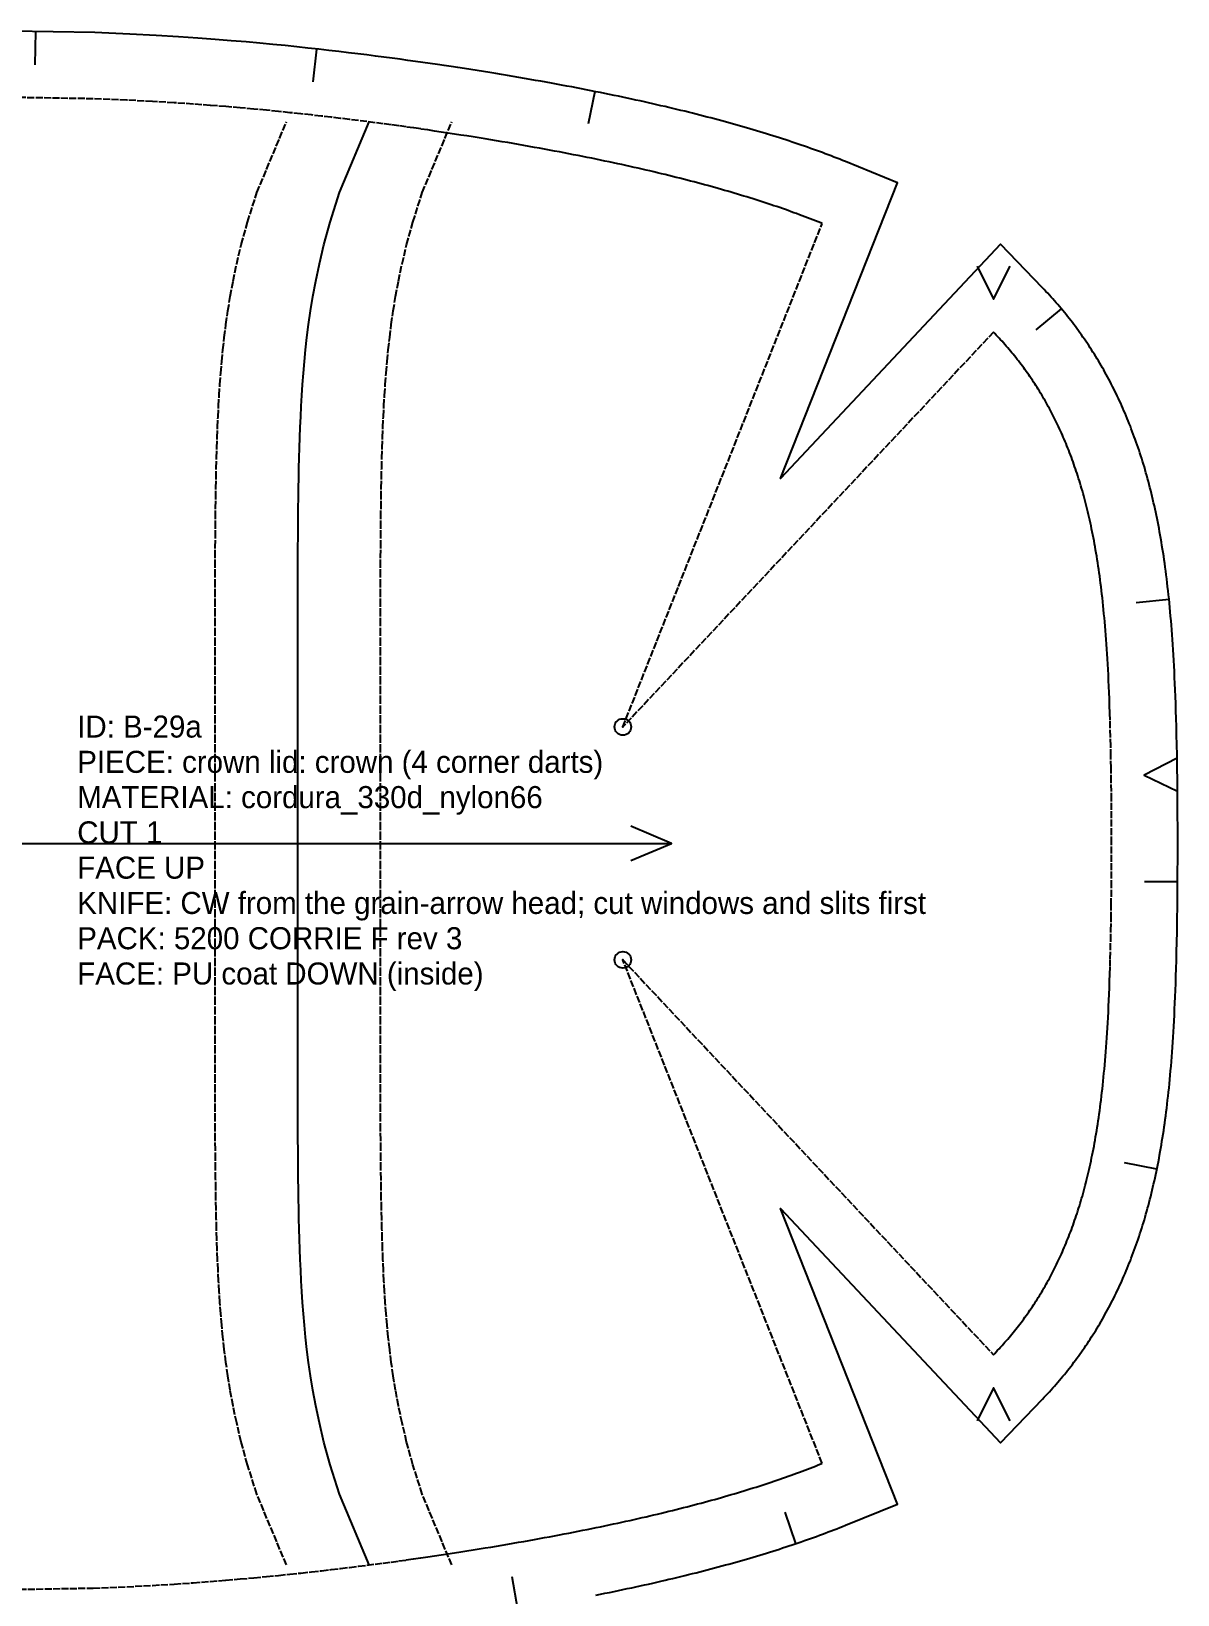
# Model space of a CAD drawing. Header units: millimetres. Extents: x 0 to 8058, y -22 to 1524.
# Drawn here: x 4295.3 to 4503.3, y 333.6 to 617.3 of the extents above; entities that cross this region are included whole.
import ezdxf

# ---------------------------------------------------------------- set-up
doc = ezdxf.new("R2010")
doc.units = ezdxf.units.MM
doc.linetypes.add('DASHED', pattern=[1.524, 1.27, -0.254])
for name, color, linetype in [('CUT', 7, 'Continuous'), ('DRILL', 4, 'Continuous'), ('GRAIN', 5, 'Continuous'), ('INTERNAL', 6, 'Continuous'), ('NOTCH', 1, 'Continuous'), ('SEW', 3, 'Continuous'), ('TEXT', 2, 'Continuous')]:
    doc.layers.add(name, color=color, linetype=linetype)

msp = doc.modelspace()

# ---------------------------------------------------------------- linework, layer by layer
at = {"layer": 'CUT'}
msp.add_lwpolyline([(4397.68, 333.56), (4398.52, 333.73), (4399.36, 333.9), (4400.19, 334.07), (4401.01, 334.24), (4401.82, 334.41), (4402.62, 334.58), (4403.41, 334.75), (4404.2, 334.92), (4404.98, 335.08), (4405.75, 335.25), (4406.52, 335.42), (4407.28, 335.59), (4408.03, 335.76), (4408.77, 335.93), (4409.51, 336.1), (4410.25, 336.27), (4410.97, 336.44), (4411.69, 336.61), (4412.41, 336.79), (4413.12, 336.96), (4413.82, 337.13), (4414.52, 337.3), (4415.21, 337.47), (4415.9, 337.64), (4416.58, 337.82), (4417.25, 337.99), (4417.92, 338.17), (4418.59, 338.34), (4419.25, 338.51), (4419.91, 338.69), (4420.56, 338.87), (4421.21, 339.04), (4421.85, 339.22), (4422.49, 339.4), (4423.12, 339.57), (4423.75, 339.75), (4424.38, 339.93), (4425, 340.11), (4425.62, 340.29), (4426.23, 340.47), (4426.84, 340.65), (4427.44, 340.83), (4428.04, 341.02), (4428.64, 341.2), (4429.23, 341.38), (4429.82, 341.57), (4430.41, 341.75), (4430.99, 341.94), (4431.57, 342.13), (4432.15, 342.31), (4432.72, 342.5), (4433.29, 342.69), (4433.85, 342.88), (4434.41, 343.07), (4434.97, 343.26), (4435.53, 343.46), (4436.08, 343.65), (4436.63, 343.84), (4437.17, 344.04), (4437.71, 344.23), (4438.25, 344.43), (4438.79, 344.63), (4439.32, 344.83), (4439.85, 345.03), (4440.38, 345.23), (4440.9, 345.43), (4441.42, 345.63), (4441.94, 345.83), (4442.46, 346.04), (4442.97, 346.24), (4452.45, 350.07), (4431.21, 403.73), (4471.1, 361.23), (4478.72, 369.13), (4479.04, 369.46), (4479.35, 369.8), (4479.67, 370.14), (4479.98, 370.48), (4480.29, 370.82), (4480.6, 371.16), (4480.91, 371.51), (4481.21, 371.86), (4481.51, 372.21), (4481.81, 372.56), (4482.11, 372.91), (4482.41, 373.27), (4482.7, 373.62), (4482.99, 373.98), (4483.28, 374.35), (4483.57, 374.71), (4483.86, 375.07), (4484.14, 375.44), (4484.42, 375.81), (4484.7, 376.18), (4484.98, 376.56), (4485.25, 376.93), (4485.52, 377.31), (4485.8, 377.69), (4486.06, 378.07), (4486.33, 378.46), (4486.59, 378.84), (4486.86, 379.23), (4487.12, 379.62), (4487.37, 380.02), (4487.63, 380.41), (4487.88, 380.81), (4488.13, 381.21), (4488.38, 381.61), (4488.63, 382.01), (4488.87, 382.42), (4489.12, 382.82), (4489.36, 383.23), (4489.59, 383.65), (4489.83, 384.06), (4490.06, 384.48), (4490.3, 384.9), (4490.53, 385.32), (4490.75, 385.74), (4490.98, 386.17), (4491.2, 386.59), (4491.42, 387.02), (4491.64, 387.46), (4491.86, 387.89), (4492.07, 388.33), (4492.28, 388.77), (4492.49, 389.21), (4492.7, 389.66), (4492.91, 390.1), (4493.11, 390.55), (4493.31, 391.01), (4493.51, 391.46), (4493.71, 391.92), (4493.9, 392.38), (4494.09, 392.84), (4494.28, 393.31), (4494.47, 393.77), (4494.66, 394.24), (4494.84, 394.72), (4495.02, 395.19), (4495.2, 395.67), (4495.38, 396.15), (4495.56, 396.64), (4495.73, 397.13), (4495.9, 397.62), (4496.07, 398.11), (4496.24, 398.61), (4496.4, 399.11), (4496.57, 399.61), (4496.73, 400.12), (4496.89, 400.63), (4497.04, 401.14), (4497.2, 401.66), (4497.35, 402.17), (4497.5, 402.7), (4497.65, 403.22), (4497.79, 403.76), (4497.94, 404.29), (4498.08, 404.83), (4498.22, 405.37), (4498.36, 405.92), (4498.49, 406.47), (4498.63, 407.02), (4498.76, 407.58), (4498.89, 408.14), (4499.02, 408.71), (4499.14, 409.28), (4499.27, 409.86), (4499.39, 410.44), (4499.51, 411.03), (4499.63, 411.62), (4499.75, 412.21), (4499.86, 412.82), (4499.97, 413.42), (4500.08, 414.04), (4500.19, 414.66), (4500.3, 415.28), (4500.4, 415.92), (4500.51, 416.55), (4500.61, 417.2), (4500.71, 417.85), (4500.8, 418.51), (4500.9, 419.18), (4500.99, 419.86), (4501.08, 420.54), (4501.17, 421.23), (4501.26, 421.93), (4501.35, 422.64), (4501.43, 423.36), (4501.52, 424.09), (4501.6, 424.83), (4501.68, 425.59), (4501.75, 426.35), (4501.83, 427.13), (4501.9, 427.91), (4501.97, 428.72), (4502.04, 429.53), (4502.11, 430.37), (4502.18, 431.22), (4502.25, 432.08), (4502.31, 432.97), (4502.37, 433.88), (4502.43, 434.81), (4502.49, 435.76), (4502.54, 436.73), (4502.6, 437.74), (4502.65, 438.78), (4502.7, 439.85), (4502.75, 440.95), (4502.8, 442.1), (4502.85, 443.3), (4502.89, 444.55), (4502.94, 445.86), (4502.98, 447.25), (4503.02, 448.73), (4503.06, 450.31), (4503.1, 452.03), (4503.13, 453.93), (4503.16, 456.08), (4503.2, 458.63), (4503.23, 461.96), (4503.26, 469.95), (4503.23, 477.94), (4503.2, 481.27), (4503.16, 483.82), (4503.13, 485.97), (4503.1, 487.87), (4503.06, 489.59), (4503.02, 491.17), (4502.98, 492.64), (4502.94, 494.03), (4502.89, 495.35), (4502.85, 496.6), (4502.8, 497.79), (4502.75, 498.94), (4502.7, 500.05), (4502.65, 501.12), (4502.6, 502.16), (4502.54, 503.16), (4502.49, 504.14), (4502.43, 505.09), (4502.37, 506.02), (4502.31, 506.92), (4502.25, 507.81), (4502.18, 508.68), (4502.11, 509.53), (4502.04, 510.36), (4501.97, 511.18), (4501.9, 511.98), (4501.83, 512.77), (4501.75, 513.55), (4501.68, 514.31), (4501.6, 515.06), (4501.52, 515.8), (4501.43, 516.53), (4501.35, 517.25), (4501.26, 517.96), (4501.17, 518.66), (4501.08, 519.36), (4500.99, 520.04), (4500.9, 520.72), (4500.8, 521.38), (4500.71, 522.04), (4500.61, 522.7), (4500.51, 523.34), (4500.4, 523.98), (4500.3, 524.61), (4500.19, 525.24), (4500.08, 525.86), (4499.97, 526.47), (4499.86, 527.08), (4499.75, 527.68), (4499.63, 528.28), (4499.51, 528.87), (4499.39, 529.46), (4499.27, 530.04), (4499.14, 530.61), (4499.02, 531.19), (4498.89, 531.75), (4498.76, 532.32), (4498.63, 532.88), (4498.49, 533.43), (4498.36, 533.98), (4498.22, 534.53), (4498.08, 535.07), (4497.94, 535.61), (4497.79, 536.14), (4497.65, 536.67), (4497.5, 537.2), (4497.35, 537.72), (4497.2, 538.24), (4497.04, 538.76), (4496.89, 539.27), (4496.73, 539.78), (4496.57, 540.29), (4496.4, 540.79), (4496.24, 541.29), (4496.07, 541.78), (4495.9, 542.28), (4495.73, 542.77), (4495.56, 543.26), (4495.38, 543.74), (4495.2, 544.22), (4495.02, 544.7), (4494.84, 545.18), (4494.66, 545.65), (4494.47, 546.12), (4494.28, 546.59), (4494.09, 547.06), (4493.9, 547.52), (4493.71, 547.98), (4493.51, 548.44), (4493.31, 548.89), (4493.11, 549.34), (4492.91, 549.79), (4492.7, 550.24), (4492.49, 550.68), (4492.28, 551.13), (4492.07, 551.57), (4491.86, 552), (4491.64, 552.44), (4491.42, 552.87), (4491.2, 553.3), (4490.98, 553.73), (4490.75, 554.16), (4490.53, 554.58), (4490.3, 555), (4490.06, 555.42), (4489.83, 555.84), (4489.59, 556.25), (4489.36, 556.66), (4489.12, 557.07), (4488.87, 557.48), (4488.63, 557.88), (4488.38, 558.29), (4488.13, 558.69), (4487.88, 559.09), (4487.63, 559.49), (4487.37, 559.88), (4487.12, 560.27), (4486.86, 560.66), (4486.59, 561.05), (4486.33, 561.44), (4486.06, 561.82), (4485.8, 562.2), (4485.52, 562.58), (4485.25, 562.96), (4484.98, 563.34), (4484.7, 563.71), (4484.42, 564.08), (4484.14, 564.45), (4483.86, 564.82), (4483.57, 565.19), (4483.28, 565.55), (4482.99, 565.91), (4482.7, 566.27), (4482.41, 566.63), (4482.11, 566.98), (4481.81, 567.34), (4481.51, 567.69), (4481.21, 568.04), (4480.91, 568.39), (4480.6, 568.73), (4480.29, 569.08), (4479.98, 569.42), (4479.67, 569.76), (4479.35, 570.1), (4479.04, 570.43), (4478.72, 570.77), (4471.1, 578.67), (4431.21, 536.17), (4452.45, 589.82), (4442.97, 593.65), (4442.46, 593.86), (4441.94, 594.06), (4441.42, 594.27), (4440.9, 594.47), (4440.38, 594.67), (4439.85, 594.87), (4439.32, 595.07), (4438.79, 595.27), (4438.25, 595.47), (4437.71, 595.66), (4437.17, 595.86), (4436.63, 596.05), (4436.08, 596.25), (4435.53, 596.44), (4434.97, 596.63), (4434.41, 596.82), (4433.85, 597.01), (4433.29, 597.2), (4432.72, 597.39), (4432.15, 597.58), (4431.57, 597.77), (4430.99, 597.96), (4430.41, 598.14), (4429.82, 598.33), (4429.23, 598.51), (4428.64, 598.7), (4428.04, 598.88), (4427.44, 599.06), (4426.84, 599.24), (4426.23, 599.42), (4425.62, 599.61), (4425, 599.79), (4424.38, 599.97), (4423.75, 600.14), (4423.12, 600.32), (4422.49, 600.5), (4421.85, 600.68), (4421.21, 600.85), (4420.56, 601.03), (4419.91, 601.21), (4419.25, 601.38), (4418.59, 601.56), (4417.92, 601.73), (4417.25, 601.9), (4416.58, 602.08), (4415.9, 602.25), (4415.21, 602.42), (4414.52, 602.6), (4413.82, 602.77), (4413.12, 602.94), (4412.41, 603.11), (4411.69, 603.28), (4410.97, 603.45), (4410.25, 603.62), (4409.51, 603.79), (4408.77, 603.96), (4408.03, 604.13), (4407.28, 604.3), (4406.52, 604.47), (4405.75, 604.64), (4404.98, 604.81), (4404.2, 604.98), (4403.41, 605.15), (4402.62, 605.32), (4401.82, 605.49), (4401.01, 605.66), (4400.19, 605.83), (4399.36, 605.99), (4398.52, 606.16), (4397.68, 606.33), (4396.83, 606.5), (4395.96, 606.67), (4395.09, 606.84), (4394.21, 607.01), (4393.32, 607.18), (4392.41, 607.35), (4391.5, 607.52), (4390.57, 607.69), (4389.64, 607.87), (4388.69, 608.04), (4387.73, 608.21), (4386.75, 608.38), (4385.77, 608.56), (4384.76, 608.73), (4383.75, 608.91), (4382.72, 609.08), (4381.67, 609.26), (4380.61, 609.43), (4379.53, 609.61), (4378.44, 609.79), (4377.33, 609.97), (4376.19, 610.15), (4375.04, 610.33), (4373.87, 610.51), (4372.67, 610.69), (4371.46, 610.88), (4370.21, 611.06), (4368.95, 611.25), (4367.65, 611.44), (4366.33, 611.63), (4364.98, 611.82), (4363.6, 612.01), (4362.18, 612.2), (4360.73, 612.4), (4359.24, 612.6), (4357.7, 612.79), (4356.13, 613), (4354.5, 613.2), (4352.82, 613.4), (4351.09, 613.61), (4349.29, 613.82), (4347.43, 614.03), (4345.48, 614.24), (4343.46, 614.46), (4341.34, 614.68), (4339.1, 614.9), (4336.75, 615.12), (4334.24, 615.35), (4331.56, 615.58), (4328.67, 615.81), (4325.5, 616.05), (4321.98, 616.29), (4317.97, 616.53), (4313.17, 616.78), (4306.84, 617.04), (4291.72, 617.29)], dxfattribs=at)
at = {"layer": 'DRILL'}
for centre in [(4402.6, 491.08), (4402.6, 448.82)]:
    msp.add_circle(centre, 1.5, dxfattribs=at)
for p in [(4402.6, 491.08), (4402.6, 448.82)]:
    msp.add_point(p, dxfattribs=at)
at = {"layer": 'GRAIN'}
for points in [[(4404.03, 466.83), (4411.4, 469.95), (4404.03, 473.06)], [(4171.84, 469.95), (4411.4, 469.95)]]:
    msp.add_lwpolyline(points, dxfattribs=at)
at = {"layer": 'INTERNAL', "linetype": 'CONTINUOUS'}
msp.add_lwpolyline([(4356.57, 339.05), (4351.21, 351.87), (4349.51, 357.22), (4348.38, 361.34), (4347.55, 364.82), (4346.9, 367.91), (4346.38, 370.73), (4345.95, 373.34), (4345.6, 375.8), (4345.3, 378.14), (4345.05, 380.37), (4344.84, 382.53), (4344.66, 384.62), (4344.5, 386.66), (4344.37, 388.66), (4344.26, 390.61), (4344.16, 392.54), (4344.08, 394.44), (4344.01, 396.31), (4343.95, 398.17), (4343.9, 400.01), (4343.85, 401.84), (4343.81, 403.66), (4343.78, 405.47), (4343.76, 407.26), (4343.73, 409.06), (4343.71, 410.84), (4343.7, 412.63), (4343.68, 414.4), (4343.67, 416.18), (4343.66, 417.95), (4343.66, 419.72), (4343.65, 421.49), (4343.64, 423.26), (4343.64, 425.02), (4343.64, 426.79), (4343.63, 428.55), (4343.63, 430.31), (4343.63, 432.08), (4343.63, 433.84), (4343.63, 435.6), (4343.63, 437.36), (4343.63, 439.12), (4343.63, 440.89), (4343.63, 442.65), (4343.63, 444.41), (4343.63, 446.17), (4343.63, 447.93), (4343.62, 449.69), (4343.62, 451.45), (4343.62, 453.22), (4343.62, 454.98), (4343.62, 456.74), (4343.62, 458.5), (4343.62, 460.26), (4343.62, 462.02), (4343.62, 463.78), (4343.62, 465.54), (4343.62, 467.31), (4343.62, 469.07), (4343.62, 470.83), (4343.62, 472.59), (4343.62, 474.35), (4343.62, 476.11), (4343.62, 477.87), (4343.62, 479.63), (4343.62, 481.4), (4343.62, 483.16), (4343.62, 484.92), (4343.62, 486.68), (4343.62, 488.44), (4343.62, 490.2), (4343.63, 491.96), (4343.63, 493.73), (4343.63, 495.49), (4343.63, 497.25), (4343.63, 499.01), (4343.63, 500.77), (4343.63, 502.53), (4343.63, 504.3), (4343.63, 506.06), (4343.63, 507.82), (4343.63, 509.58), (4343.63, 511.35), (4343.64, 513.11), (4343.64, 514.87), (4343.64, 516.64), (4343.65, 518.41), (4343.66, 520.17), (4343.66, 521.94), (4343.67, 523.72), (4343.68, 525.49), (4343.7, 527.27), (4343.71, 529.05), (4343.73, 530.84), (4343.76, 532.63), (4343.78, 534.43), (4343.81, 536.24), (4343.85, 538.05), (4343.9, 539.88), (4343.95, 541.72), (4344.01, 543.58), (4344.08, 545.46), (4344.16, 547.36), (4344.26, 549.28), (4344.37, 551.24), (4344.5, 553.23), (4344.66, 555.27), (4344.84, 557.36), (4345.05, 559.52), (4345.3, 561.76), (4345.6, 564.1), (4345.95, 566.55), (4346.38, 569.17), (4346.9, 571.98), (4347.55, 575.07), (4348.38, 578.56), (4349.51, 582.68), (4351.21, 588.02), (4356.57, 600.84)], dxfattribs=at)
at = {"layer": 'NOTCH'}
for points in [[(4296.05, 617.22), (4295.95, 611.22)], [(4347.05, 614.07), (4346.39, 608.11)], [(4397.49, 606.37), (4396.32, 600.49)], [(4466.85, 574.7), (4469.84, 568.7), (4472.85, 574.69)], [(4482.14, 566.95), (4477.54, 563.1)], [(4501.69, 514.21), (4495.72, 513.6)], [(4503.14, 485.41), (4497.18, 482.33), (4503.22, 479.41)], [(4503.23, 462.98), (4497.23, 463.01)], [(4499.47, 410.83), (4493.59, 412.03)], [(4472.86, 365.2), (4469.84, 371.2), (4466.86, 365.19)], [(4433.99, 342.93), (4432.06, 348.61)], [(4383.55, 330.96), (4382.54, 336.87)]]:
    msp.add_lwpolyline(points, dxfattribs=at)
at = {"layer": 'SEW', "linetype": 'DASHED'}
for points in [[(4291.62, 334.61), (4306.5, 334.85), (4312.62, 335.1), (4317.29, 335.34), (4321.21, 335.58), (4324.65, 335.81), (4327.74, 336.05), (4330.57, 336.27), (4333.19, 336.5), (4335.64, 336.72), (4337.94, 336.94), (4340.13, 337.16), (4342.21, 337.37), (4344.19, 337.58), (4346.1, 337.79), (4347.92, 338), (4349.69, 338.2), (4351.39, 338.41), (4353.03, 338.61), (4354.63, 338.81), (4356.18, 339), (4357.68, 339.2), (4359.14, 339.39), (4360.57, 339.58), (4361.96, 339.77), (4363.32, 339.96), (4364.65, 340.15), (4365.94, 340.33), (4367.21, 340.52), (4368.45, 340.7), (4369.67, 340.88), (4370.87, 341.06), (4372.04, 341.24), (4373.19, 341.42), (4374.32, 341.6), (4375.43, 341.78), (4376.52, 341.95), (4377.6, 342.13), (4378.65, 342.3), (4379.69, 342.47), (4380.72, 342.65), (4381.73, 342.82), (4382.72, 342.99), (4383.7, 343.16), (4384.66, 343.33), (4385.62, 343.5), (4386.56, 343.67), (4387.48, 343.83), (4388.4, 344), (4389.3, 344.17), (4390.2, 344.34), (4391.08, 344.5), (4391.95, 344.67), (4392.81, 344.83), (4393.66, 345), (4394.5, 345.17), (4395.33, 345.33), (4396.15, 345.5), (4396.97, 345.66), (4397.77, 345.82), (4398.57, 345.99), (4399.35, 346.15), (4400.13, 346.32), (4400.9, 346.48), (4401.67, 346.65), (4402.42, 346.81), (4403.17, 346.97), (4403.91, 347.14), (4404.65, 347.3), (4405.38, 347.47), (4406.1, 347.63), (4406.81, 347.79), (4407.52, 347.96), (4408.22, 348.12), (4408.91, 348.29), (4409.6, 348.45), (4410.28, 348.62), (4410.96, 348.78), (4411.63, 348.95), (4412.3, 349.11), (4412.96, 349.28), (4413.61, 349.45), (4414.26, 349.61), (4414.9, 349.78), (4415.54, 349.95), (4416.17, 350.11), (4416.8, 350.28), (4417.42, 350.45), (4418.04, 350.62), (4418.65, 350.78), (4419.26, 350.95), (4419.87, 351.12), (4420.47, 351.29), (4421.06, 351.46), (4421.65, 351.63), (4422.24, 351.8), (4422.82, 351.98), (4423.4, 352.15), (4423.97, 352.32), (4424.54, 352.49), (4425.1, 352.67), (4425.66, 352.84), (4426.22, 353.01), (4426.77, 353.19), (4427.32, 353.36), (4427.87, 353.54), (4428.41, 353.72), (4428.95, 353.89), (4429.48, 354.07), (4430.01, 354.25), (4430.54, 354.43), (4431.06, 354.61), (4431.58, 354.79), (4432.09, 354.97), (4432.61, 355.15), (4433.11, 355.33), (4433.62, 355.51), (4434.12, 355.7), (4434.62, 355.88), (4435.12, 356.07), (4435.61, 356.25), (4436.1, 356.44), (4436.58, 356.62), (4437.07, 356.81), (4437.55, 357), (4438.02, 357.19), (4438.5, 357.38), (4438.76, 357.48), (4402.6, 448.82), (4469.83, 377.19), (4470.06, 377.43), (4470.33, 377.71), (4470.59, 378), (4470.86, 378.28), (4471.12, 378.57), (4471.38, 378.86), (4471.64, 379.15), (4471.9, 379.44), (4472.16, 379.73), (4472.41, 380.02), (4472.66, 380.32), (4472.91, 380.61), (4473.16, 380.91), (4473.41, 381.21), (4473.65, 381.51), (4473.89, 381.82), (4474.13, 382.12), (4474.37, 382.43), (4474.61, 382.74), (4474.85, 383.05), (4475.08, 383.36), (4475.31, 383.67), (4475.54, 383.99), (4475.77, 384.3), (4476, 384.62), (4476.22, 384.94), (4476.45, 385.26), (4476.67, 385.59), (4476.89, 385.91), (4477.1, 386.24), (4477.32, 386.57), (4477.53, 386.9), (4477.75, 387.23), (4477.96, 387.57), (4478.17, 387.9), (4478.37, 388.24), (4478.58, 388.58), (4478.78, 388.93), (4478.99, 389.27), (4479.19, 389.62), (4479.38, 389.97), (4479.58, 390.32), (4479.78, 390.67), (4479.97, 391.03), (4480.16, 391.38), (4480.35, 391.74), (4480.54, 392.1), (4480.73, 392.47), (4480.91, 392.83), (4481.1, 393.2), (4481.28, 393.57), (4481.46, 393.95), (4481.64, 394.32), (4481.81, 394.7), (4481.99, 395.08), (4482.16, 395.46), (4482.33, 395.85), (4482.5, 396.24), (4482.67, 396.63), (4482.84, 397.02), (4483, 397.42), (4483.17, 397.82), (4483.33, 398.22), (4483.49, 398.62), (4483.65, 399.03), (4483.8, 399.44), (4483.96, 399.86), (4484.11, 400.27), (4484.26, 400.69), (4484.41, 401.11), (4484.56, 401.54), (4484.71, 401.97), (4484.85, 402.4), (4485, 402.83), (4485.14, 403.27), (4485.28, 403.72), (4485.42, 404.16), (4485.55, 404.61), (4485.69, 405.06), (4485.82, 405.52), (4485.96, 405.98), (4486.09, 406.44), (4486.22, 406.91), (4486.34, 407.39), (4486.47, 407.86), (4486.59, 408.34), (4486.72, 408.83), (4486.84, 409.32), (4486.96, 409.81), (4487.08, 410.31), (4487.19, 410.81), (4487.31, 411.32), (4487.42, 411.84), (4487.53, 412.35), (4487.64, 412.88), (4487.75, 413.41), (4487.86, 413.94), (4487.96, 414.48), (4488.07, 415.03), (4488.17, 415.58), (4488.27, 416.14), (4488.37, 416.7), (4488.46, 417.27), (4488.56, 417.85), (4488.65, 418.44), (4488.75, 419.03), (4488.84, 419.63), (4488.93, 420.24), (4489.02, 420.85), (4489.1, 421.48), (4489.19, 422.11), (4489.27, 422.75), (4489.35, 423.4), (4489.43, 424.07), (4489.51, 424.74), (4489.59, 425.42), (4489.66, 426.11), (4489.74, 426.82), (4489.81, 427.53), (4489.88, 428.26), (4489.95, 429.01), (4490.02, 429.77), (4490.09, 430.54), (4490.15, 431.33), (4490.22, 432.14), (4490.28, 432.96), (4490.34, 433.81), (4490.4, 434.67), (4490.45, 435.56), (4490.51, 436.47), (4490.56, 437.41), (4490.62, 438.38), (4490.67, 439.37), (4490.72, 440.4), (4490.77, 441.48), (4490.81, 442.59), (4490.86, 443.75), (4490.9, 444.96), (4490.94, 446.24), (4490.98, 447.59), (4491.02, 449.04), (4491.06, 450.58), (4491.1, 452.27), (4491.13, 454.13), (4491.17, 456.25), (4491.2, 458.76), (4491.23, 462.04), (4491.26, 469.95), (4491.23, 477.86), (4491.2, 481.13), (4491.17, 483.65), (4491.13, 485.76), (4491.1, 487.63), (4491.06, 489.31), (4491.02, 490.86), (4490.98, 492.3), (4490.94, 493.65), (4490.9, 494.93), (4490.86, 496.15), (4490.81, 497.31), (4490.77, 498.42), (4490.72, 499.49), (4490.67, 500.52), (4490.62, 501.52), (4490.56, 502.49), (4490.51, 503.42), (4490.45, 504.34), (4490.4, 505.22), (4490.34, 506.09), (4490.28, 506.93), (4490.22, 507.76), (4490.15, 508.57), (4490.09, 509.35), (4490.02, 510.13), (4489.95, 510.89), (4489.88, 511.63), (4489.81, 512.36), (4489.74, 513.08), (4489.66, 513.78), (4489.59, 514.48), (4489.51, 515.16), (4489.43, 515.83), (4489.35, 516.49), (4489.27, 517.14), (4489.19, 517.78), (4489.1, 518.42), (4489.02, 519.04), (4488.93, 519.66), (4488.84, 520.27), (4488.75, 520.87), (4488.65, 521.46), (4488.56, 522.04), (4488.46, 522.62), (4488.37, 523.19), (4488.27, 523.76), (4488.17, 524.32), (4488.07, 524.87), (4487.96, 525.41), (4487.86, 525.95), (4487.75, 526.49), (4487.64, 527.02), (4487.53, 527.54), (4487.42, 528.06), (4487.31, 528.57), (4487.19, 529.08), (4487.08, 529.59), (4486.96, 530.08), (4486.84, 530.58), (4486.72, 531.07), (4486.59, 531.55), (4486.47, 532.03), (4486.34, 532.51), (4486.22, 532.98), (4486.09, 533.45), (4485.96, 533.91), (4485.82, 534.38), (4485.69, 534.83), (4485.55, 535.28), (4485.42, 535.73), (4485.28, 536.18), (4485.14, 536.62), (4485, 537.06), (4484.85, 537.5), (4484.71, 537.93), (4484.56, 538.36), (4484.41, 538.78), (4484.26, 539.2), (4484.11, 539.62), (4483.96, 540.04), (4483.8, 540.45), (4483.65, 540.86), (4483.49, 541.27), (4483.33, 541.68), (4483.17, 542.08), (4483, 542.48), (4482.84, 542.87), (4482.67, 543.27), (4482.5, 543.66), (4482.33, 544.04), (4482.16, 544.43), (4481.99, 544.81), (4481.81, 545.19), (4481.64, 545.57), (4481.46, 545.95), (4481.28, 546.32), (4481.1, 546.69), (4480.91, 547.06), (4480.73, 547.43), (4480.54, 547.79), (4480.35, 548.15), (4480.16, 548.51), (4479.97, 548.87), (4479.78, 549.23), (4479.58, 549.58), (4479.38, 549.93), (4479.19, 550.28), (4478.99, 550.62), (4478.78, 550.97), (4478.58, 551.31), (4478.37, 551.65), (4478.17, 551.99), (4477.96, 552.33), (4477.75, 552.66), (4477.53, 553), (4477.32, 553.33), (4477.1, 553.66), (4476.89, 553.98), (4476.67, 554.31), (4476.45, 554.63), (4476.22, 554.95), (4476, 555.27), (4475.77, 555.59), (4475.54, 555.91), (4475.31, 556.22), (4475.08, 556.54), (4474.85, 556.85), (4474.61, 557.16), (4474.37, 557.47), (4474.13, 557.77), (4473.89, 558.08), (4473.65, 558.38), (4473.41, 558.68), (4473.16, 558.98), (4472.91, 559.28), (4472.66, 559.58), (4472.41, 559.87), (4472.16, 560.17), (4471.9, 560.46), (4471.64, 560.75), (4471.38, 561.04), (4471.12, 561.33), (4470.86, 561.61), (4470.59, 561.9), (4470.33, 562.18), (4470.06, 562.46), (4469.83, 562.7), (4402.6, 491.08), (4438.76, 582.41), (4438.5, 582.52), (4438.02, 582.71), (4437.55, 582.9), (4437.07, 583.09), (4436.58, 583.27), (4436.1, 583.46), (4435.61, 583.64), (4435.12, 583.83), (4434.62, 584.01), (4434.12, 584.2), (4433.62, 584.38), (4433.11, 584.56), (4432.61, 584.75), (4432.09, 584.93), (4431.58, 585.11), (4431.06, 585.29), (4430.54, 585.47), (4430.01, 585.65), (4429.48, 585.82), (4428.95, 586), (4428.41, 586.18), (4427.87, 586.35), (4427.32, 586.53), (4426.77, 586.71), (4426.22, 586.88), (4425.66, 587.06), (4425.1, 587.23), (4424.54, 587.4), (4423.97, 587.58), (4423.4, 587.75), (4422.82, 587.92), (4422.24, 588.09), (4421.65, 588.26), (4421.06, 588.43), (4420.47, 588.6), (4419.87, 588.77), (4419.26, 588.94), (4418.65, 589.11), (4418.04, 589.28), (4417.42, 589.45), (4416.8, 589.62), (4416.17, 589.78), (4415.54, 589.95), (4414.9, 590.12), (4414.26, 590.28), (4413.61, 590.45), (4412.96, 590.62), (4412.3, 590.78), (4411.63, 590.95), (4410.96, 591.11), (4410.28, 591.28), (4409.6, 591.44), (4408.91, 591.61), (4408.22, 591.77), (4407.52, 591.94), (4406.81, 592.1), (4406.1, 592.27), (4405.38, 592.43), (4404.65, 592.59), (4403.91, 592.76), (4403.17, 592.92), (4402.42, 593.09), (4401.67, 593.25), (4400.9, 593.41), (4400.13, 593.58), (4399.35, 593.74), (4398.57, 593.91), (4397.77, 594.07), (4396.97, 594.24), (4396.15, 594.4), (4395.33, 594.56), (4394.5, 594.73), (4393.66, 594.9), (4392.81, 595.06), (4391.95, 595.23), (4391.08, 595.39), (4390.2, 595.56), (4389.3, 595.73), (4388.4, 595.89), (4387.48, 596.06), (4386.56, 596.23), (4385.62, 596.4), (4384.66, 596.57), (4383.7, 596.74), (4382.72, 596.91), (4381.73, 597.08), (4380.72, 597.25), (4379.69, 597.42), (4378.65, 597.6), (4377.6, 597.77), (4376.52, 597.94), (4375.43, 598.12), (4374.32, 598.3), (4373.19, 598.47), (4372.04, 598.65), (4370.87, 598.83), (4369.67, 599.01), (4368.45, 599.19), (4367.21, 599.38), (4365.94, 599.56), (4364.65, 599.75), (4363.32, 599.93), (4361.96, 600.12), (4360.57, 600.31), (4359.14, 600.5), (4357.68, 600.7), (4356.18, 600.89), (4354.63, 601.09), (4353.03, 601.29), (4351.39, 601.49), (4349.69, 601.69), (4347.92, 601.9), (4346.1, 602.1), (4344.19, 602.31), (4342.21, 602.52), (4340.13, 602.74), (4337.94, 602.95), (4335.64, 603.17), (4333.19, 603.4), (4330.57, 603.62), (4327.74, 603.85), (4324.65, 604.08), (4321.21, 604.32), (4317.29, 604.55), (4312.62, 604.79), (4306.5, 605.04), (4291.62, 605.29)], [(4341.57, 339.05), (4336.21, 351.87), (4334.51, 357.22), (4333.38, 361.34), (4332.55, 364.82), (4331.9, 367.91), (4331.38, 370.73), (4330.95, 373.34), (4330.6, 375.8), (4330.3, 378.14), (4330.05, 380.37), (4329.84, 382.53), (4329.66, 384.62), (4329.5, 386.66), (4329.37, 388.66), (4329.26, 390.61), (4329.16, 392.54), (4329.08, 394.44), (4329.01, 396.31), (4328.95, 398.17), (4328.9, 400.01), (4328.85, 401.84), (4328.81, 403.66), (4328.78, 405.47), (4328.76, 407.26), (4328.73, 409.06), (4328.71, 410.84), (4328.7, 412.63), (4328.68, 414.4), (4328.67, 416.18), (4328.66, 417.95), (4328.66, 419.72), (4328.65, 421.49), (4328.64, 423.26), (4328.64, 425.02), (4328.64, 426.79), (4328.63, 428.55), (4328.63, 430.31), (4328.63, 432.08), (4328.63, 433.84), (4328.63, 435.6), (4328.63, 437.36), (4328.63, 439.12), (4328.63, 440.89), (4328.63, 442.65), (4328.63, 444.41), (4328.63, 446.17), (4328.63, 447.93), (4328.62, 449.69), (4328.62, 451.45), (4328.62, 453.22), (4328.62, 454.98), (4328.62, 456.74), (4328.62, 458.5), (4328.62, 460.26), (4328.62, 462.02), (4328.62, 463.78), (4328.62, 465.54), (4328.62, 467.31), (4328.62, 469.07), (4328.62, 470.83), (4328.62, 472.59), (4328.62, 474.35), (4328.62, 476.11), (4328.62, 477.87), (4328.62, 479.63), (4328.62, 481.4), (4328.62, 483.16), (4328.62, 484.92), (4328.62, 486.68), (4328.62, 488.44), (4328.62, 490.2), (4328.63, 491.96), (4328.63, 493.73), (4328.63, 495.49), (4328.63, 497.25), (4328.63, 499.01), (4328.63, 500.77), (4328.63, 502.53), (4328.63, 504.3), (4328.63, 506.06), (4328.63, 507.82), (4328.63, 509.58), (4328.63, 511.35), (4328.64, 513.11), (4328.64, 514.87), (4328.64, 516.64), (4328.65, 518.41), (4328.66, 520.17), (4328.66, 521.94), (4328.67, 523.72), (4328.68, 525.49), (4328.7, 527.27), (4328.71, 529.05), (4328.73, 530.84), (4328.76, 532.63), (4328.78, 534.43), (4328.81, 536.24), (4328.85, 538.05), (4328.9, 539.88), (4328.95, 541.72), (4329.01, 543.58), (4329.08, 545.46), (4329.16, 547.36), (4329.26, 549.28), (4329.37, 551.24), (4329.5, 553.23), (4329.66, 555.27), (4329.84, 557.36), (4330.05, 559.52), (4330.3, 561.76), (4330.6, 564.1), (4330.95, 566.55), (4331.38, 569.17), (4331.9, 571.98), (4332.55, 575.07), (4333.38, 578.56), (4334.51, 582.68), (4336.21, 588.02), (4341.57, 600.84)], [(4371.57, 339.05), (4366.21, 351.87), (4364.51, 357.22), (4363.38, 361.34), (4362.55, 364.82), (4361.9, 367.91), (4361.38, 370.73), (4360.95, 373.34), (4360.6, 375.8), (4360.3, 378.14), (4360.05, 380.37), (4359.84, 382.53), (4359.66, 384.62), (4359.5, 386.66), (4359.37, 388.66), (4359.26, 390.61), (4359.16, 392.54), (4359.08, 394.44), (4359.01, 396.31), (4358.95, 398.17), (4358.9, 400.01), (4358.85, 401.84), (4358.81, 403.66), (4358.78, 405.47), (4358.76, 407.26), (4358.73, 409.06), (4358.71, 410.84), (4358.7, 412.63), (4358.68, 414.4), (4358.67, 416.18), (4358.66, 417.95), (4358.66, 419.72), (4358.65, 421.49), (4358.64, 423.26), (4358.64, 425.02), (4358.64, 426.79), (4358.63, 428.55), (4358.63, 430.31), (4358.63, 432.08), (4358.63, 433.84), (4358.63, 435.6), (4358.63, 437.36), (4358.63, 439.12), (4358.63, 440.89), (4358.63, 442.65), (4358.63, 444.41), (4358.63, 446.17), (4358.63, 447.93), (4358.62, 449.69), (4358.62, 451.45), (4358.62, 453.22), (4358.62, 454.98), (4358.62, 456.74), (4358.62, 458.5), (4358.62, 460.26), (4358.62, 462.02), (4358.62, 463.78), (4358.62, 465.54), (4358.62, 467.31), (4358.62, 469.07), (4358.62, 470.83), (4358.62, 472.59), (4358.62, 474.35), (4358.62, 476.11), (4358.62, 477.87), (4358.62, 479.63), (4358.62, 481.4), (4358.62, 483.16), (4358.62, 484.92), (4358.62, 486.68), (4358.62, 488.44), (4358.62, 490.2), (4358.63, 491.96), (4358.63, 493.73), (4358.63, 495.49), (4358.63, 497.25), (4358.63, 499.01), (4358.63, 500.77), (4358.63, 502.53), (4358.63, 504.3), (4358.63, 506.06), (4358.63, 507.82), (4358.63, 509.58), (4358.63, 511.35), (4358.64, 513.11), (4358.64, 514.87), (4358.64, 516.64), (4358.65, 518.41), (4358.66, 520.17), (4358.66, 521.94), (4358.67, 523.72), (4358.68, 525.49), (4358.7, 527.27), (4358.71, 529.05), (4358.73, 530.84), (4358.76, 532.63), (4358.78, 534.43), (4358.81, 536.24), (4358.85, 538.05), (4358.9, 539.88), (4358.95, 541.72), (4359.01, 543.58), (4359.08, 545.46), (4359.16, 547.36), (4359.26, 549.28), (4359.37, 551.24), (4359.5, 553.23), (4359.66, 555.27), (4359.84, 557.36), (4360.05, 559.52), (4360.3, 561.76), (4360.6, 564.1), (4360.95, 566.55), (4361.38, 569.17), (4361.9, 571.98), (4362.55, 575.07), (4363.38, 578.56), (4364.51, 582.68), (4366.21, 588.02), (4371.57, 600.84)]]:
    msp.add_lwpolyline(points, dxfattribs=at)

# ---------------------------------------------------------------- texts
at = {"layer": 'TEXT'}
for s, p in [('ID: B-29a', (4303.62, 489.15)), ('PIECE: crown lid: crown (4 corner darts)', (4303.62, 482.75)), ('MATERIAL: cordura_330d_nylon66', (4303.62, 476.35)), ('CUT 1', (4303.62, 469.95)), ('FACE UP', (4303.62, 463.55)), ('KNIFE: CW from the grain-arrow head; cut windows and slits first', (4303.62, 457.15)), ('PACK: 5200 CORRIE F rev 3', (4303.62, 450.75)), ('FACE: PU coat DOWN (inside)', (4303.62, 444.35))]:
    msp.add_text(s, height=4, dxfattribs=at).set_placement(p)

doc.saveas('drawing.dxf')
